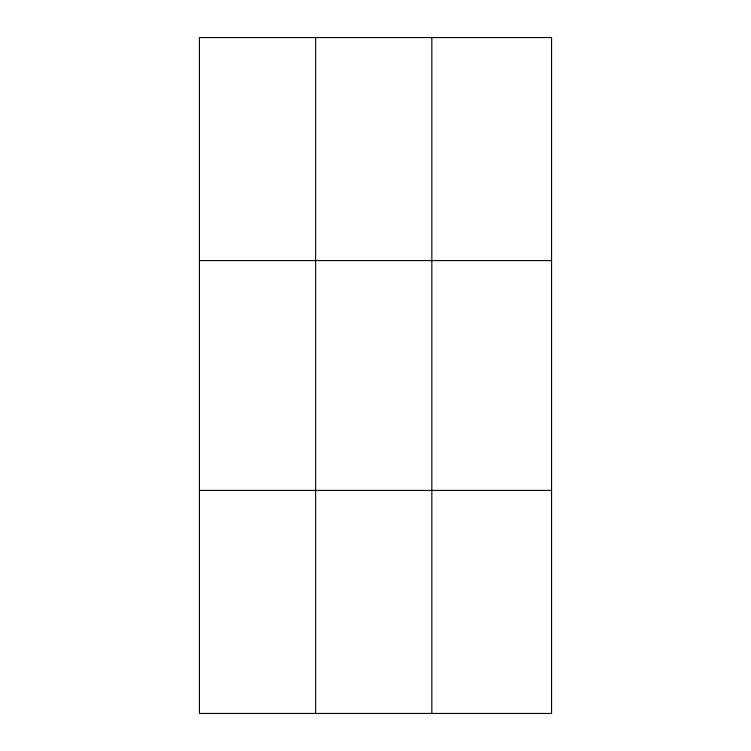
<?xml version="1.0" encoding="UTF-8"?>
<svg xmlns="http://www.w3.org/2000/svg" width="751" height="751" viewBox="0 0 751 751"><rect width="100%" height="100%" fill="white"/><g stroke="black" fill="none" stroke-linecap="round" stroke-linejoin="round"><path stroke-width="1.13" d="M315.636 37.55L315.636 713.45M431.844 37.55L431.844 713.45M199.437 260.597L551.563 260.597M199.437 490.403L551.563 490.403M551.563 37.55L551.563 713.45L199.437 713.45L199.437 37.55L551.563 37.55"/></g></svg>
